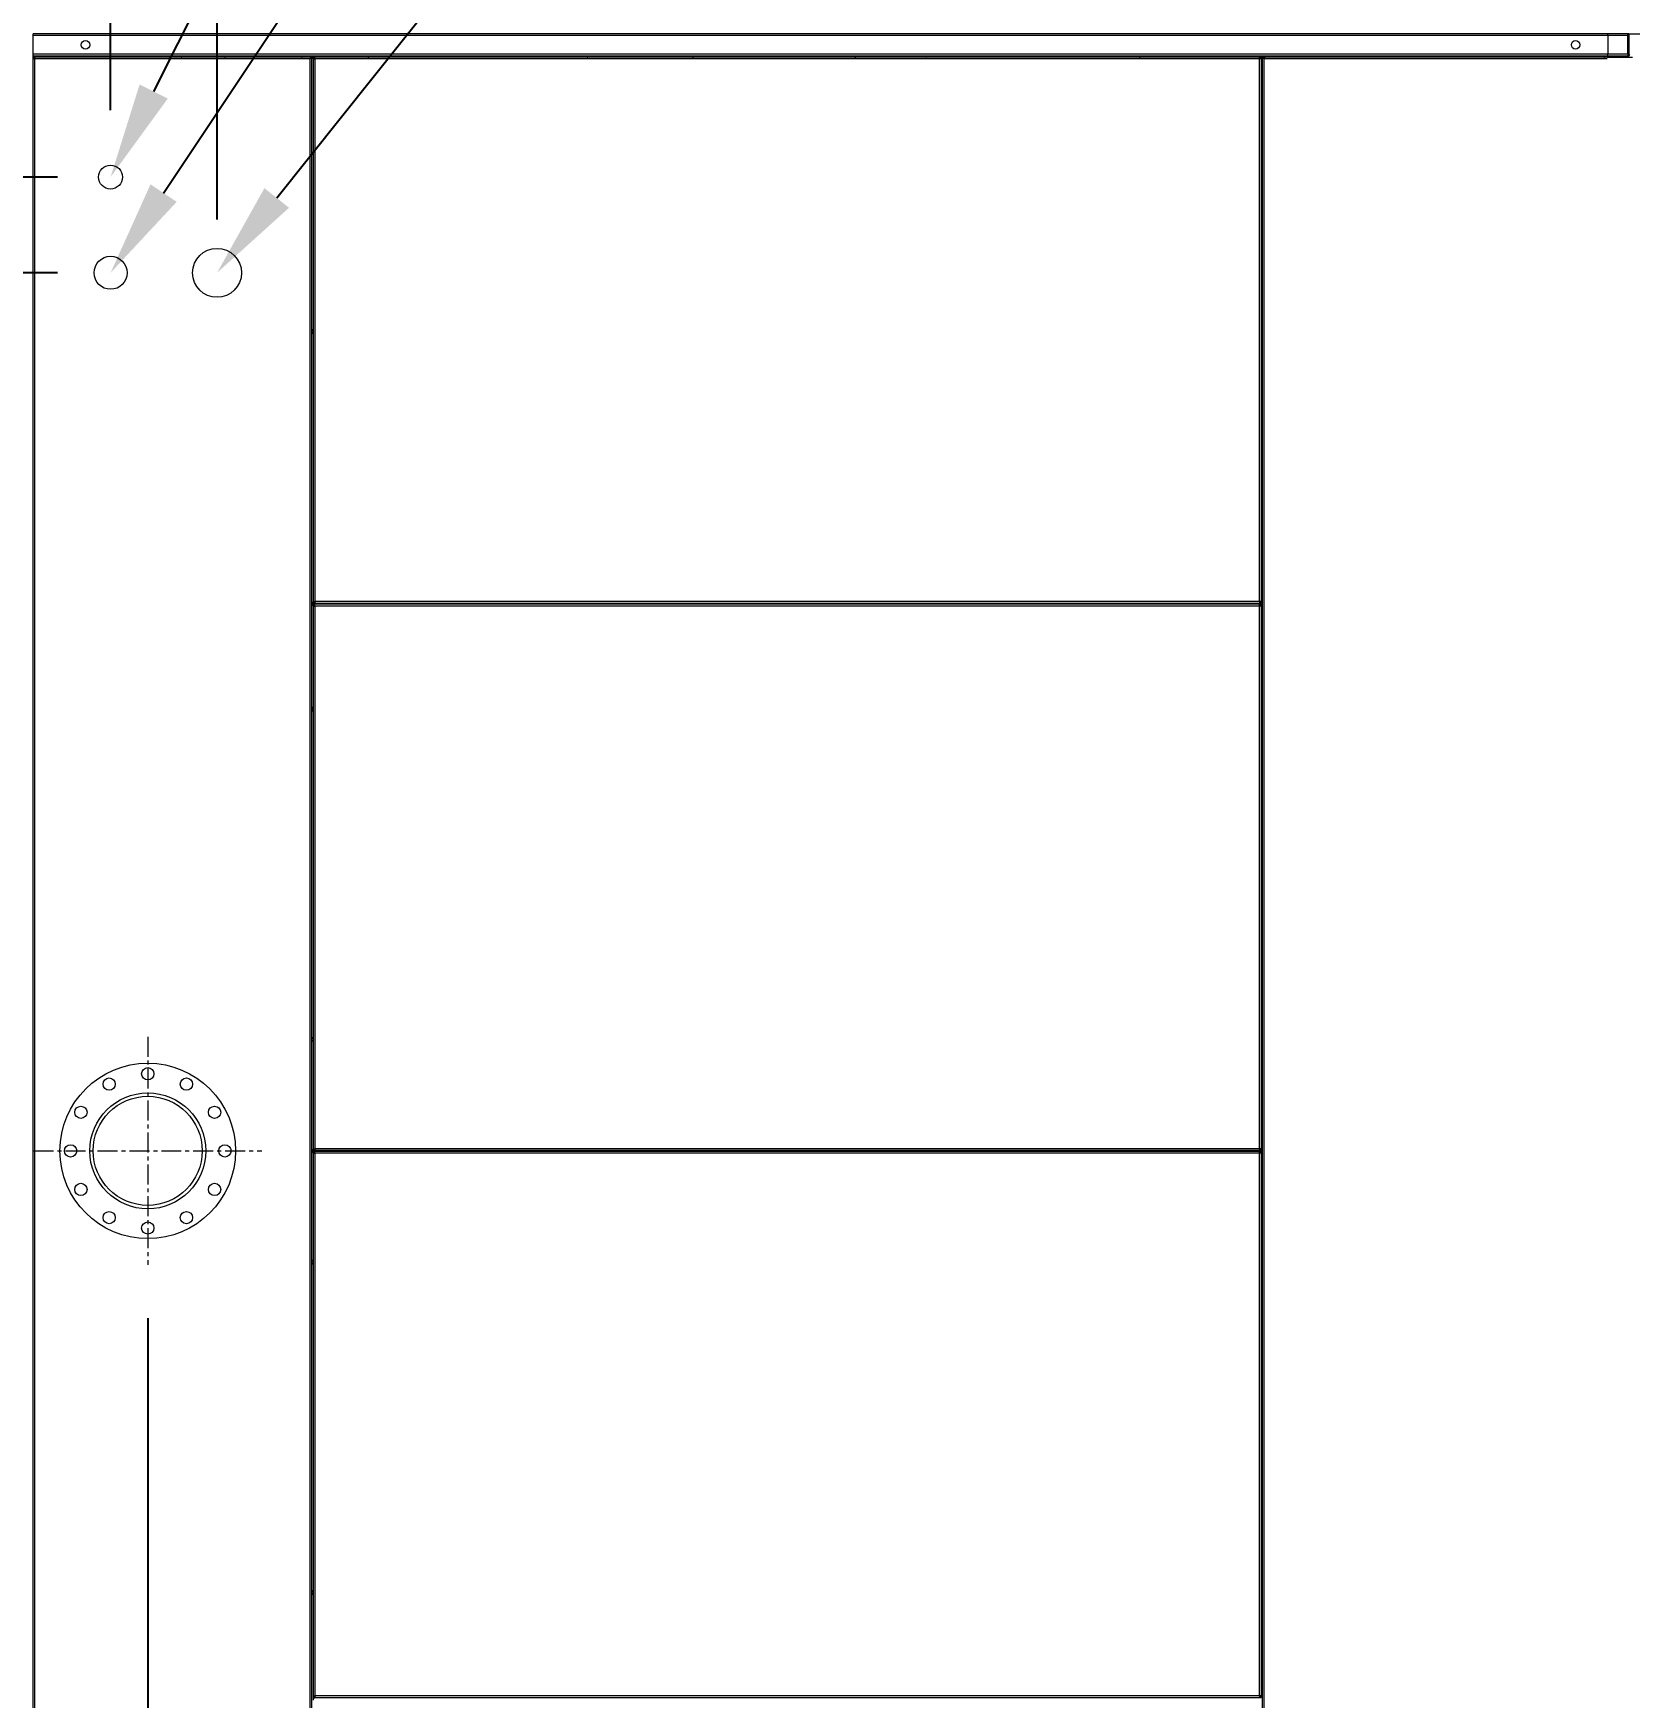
# Model space of a CAD drawing. Header units: millimetres. Extents: x -662849 to 32847, y -140377 to 24217.
# Drawn here: x 12746 to 15745, y 17783 to 20912 of the extents above; entities that cross this region are included whole.
import ezdxf
from ezdxf import colors
from ezdxf.entities.mleader import LeaderData, LeaderLine
from ezdxf.math import Vec2, Vec3

# ---------------------------------------------------------------- set-up
doc = ezdxf.new("R2010")
doc.units = ezdxf.units.MM
doc.linetypes.add('CENTER', pattern=[2, 1.25, -0.25, 0.25, -0.25])
doc.layers.add('center', color=1, linetype='CENTER')
doc.layers.add('냉각탑_dim', color=1, linetype='Continuous')
doc.styles.get("Standard").update_dxf_attribs({"font": 'arial.ttf'})
doc.dimstyles.new('1.40', dxfattribs={"dimscale": 20, "dimtxt": 1.5, "dimasz": 1, "dimexe": 0.5, "dimexo": 0.5, "dimgap": 0.5, "dimtad": 1, "dimdec": 0, "dimzin": 0, "dimdsep": 46, "dimtxsty": 'Standard', "dimcen": 0, "dimclrd": 2, "dimclre": 2, "dimclrt": 3, "dimadec": 0, "dimazin": 0, "dimtfac": 1, "dimtdec": 0, "dimtmove": 0, "dimatfit": 0, "dimfxl": 1, "dimtolj": 1, "dimtzin": 0, "dimlwd": -1, "dimlwe": -1, "dimarcsym": 0})

# ---------------------------------------------------------------- blocks, each defined once
blk = doc.blocks.new('*D474')
at = {"color": 2, "transparency": 16777216}
for p, q in [((12646.2, 18811.5), (9789.6, 18811.5)), ((9799.6, 18691.5), (9799.6, 16831.5)), ((10945.6, 16711.5), (9789.6, 16711.5))]:
    blk.add_line(p, q, dxfattribs=at)
for points in [[(9779.6, 18691.5), (9819.6, 18691.5), (9799.6, 18811.5)], [(9779.6, 16831.5), (9819.6, 16831.5), (9799.6, 16711.5)]]:
    blk.add_solid(points, dxfattribs=at)
at = {"layer": 'Defpoints', "color": 0, "transparency": 16777216}
for p in [(12746.2, 18811.5), (9799.6, 16711.5), (11045.6, 16711.5)]:
    blk.add_point(p, dxfattribs=at)
at = {"color": 3, "lineweight": 20, "transparency": 16777216, "insert": (9668.1, 17761.5), "char_height": 140, "attachment_point": 5, "rotation": 90}
blk.add_mtext('\\A1;2100', dxfattribs=at)
blk = doc.blocks.new('*D480')
at = {"color": 2, "transparency": 16777216}
for p, q in [((12960.7, 18497), (12960.7, 15980.6)), ((11045.6, 16611.5), (11045.6, 15980.6)), ((12840.7, 15990.6), (11165.6, 15990.6))]:
    blk.add_line(p, q, dxfattribs=at)
for points in [[(11165.6, 16010.6), (11165.6, 15970.6), (11045.6, 15990.6)], [(12840.7, 16010.6), (12840.7, 15970.6), (12960.7, 15990.6)]]:
    blk.add_solid(points, dxfattribs=at)
at = {"layer": 'Defpoints', "color": 0, "transparency": 16777216}
for p in [(12960.7, 18597), (11045.6, 16711.5), (11045.6, 15990.6)]:
    blk.add_point(p, dxfattribs=at)
at = {"color": 3, "lineweight": 20, "transparency": 16777216, "insert": (12003.1, 16122.1), "char_height": 140, "attachment_point": 5}
blk.add_mtext('\\A1;1915', dxfattribs=at)
blk = doc.blocks.new('*D481')
at = {"color": 2, "transparency": 16777216}
for p, q in [((11045.6, 21011.5), (11045.6, 21436.1)), ((12890.8, 20768), (12890.8, 21436.1)), ((12770.8, 21426.1), (11165.6, 21426.1))]:
    blk.add_line(p, q, dxfattribs=at)
for points in [[(11165.6, 21446.1), (11165.6, 21406.1), (11045.6, 21426.1)], [(12770.8, 21446.1), (12770.8, 21406.1), (12890.8, 21426.1)]]:
    blk.add_solid(points, dxfattribs=at)
at = {"layer": 'Defpoints', "color": 0, "transparency": 16777216}
for p in [(11045.6, 21426.1), (11045.6, 20911.5), (12890.8, 20668)]:
    blk.add_point(p, dxfattribs=at)
at = {"color": 3, "lineweight": 20, "transparency": 16777216, "insert": (11968.2, 21557.6), "char_height": 140, "attachment_point": 5}
blk.add_mtext('\\A1;1845', dxfattribs=at)
blk = doc.blocks.new('*D484')
at = {"color": 2, "transparency": 16777216}
for p, q in [((11045.6, 21011.5), (11045.6, 21911.7)), ((12970.8, 21901.7), (11165.6, 21901.7)), ((13090.8, 20562), (13090.8, 21911.7))]:
    blk.add_line(p, q, dxfattribs=at)
for points in [[(11165.6, 21921.7), (11165.6, 21881.7), (11045.6, 21901.7)], [(12970.8, 21921.7), (12970.8, 21881.7), (13090.8, 21901.7)]]:
    blk.add_solid(points, dxfattribs=at)
at = {"layer": 'Defpoints', "color": 0, "transparency": 16777216}
for p in [(11045.6, 21901.7), (11045.6, 20911.5), (13090.8, 20462)]:
    blk.add_point(p, dxfattribs=at)
at = {"color": 3, "lineweight": 20, "transparency": 16777216, "insert": (12068.2, 22033.2), "char_height": 140, "attachment_point": 5}
blk.add_mtext('\\A1;2045', dxfattribs=at)
blk = doc.blocks.new('*D485')
at = {"color": 2, "transparency": 16777216}
for p, q in [((10526.3, 21031.5), (10526.3, 21151.5)), ((10945.6, 20911.5), (10516.3, 20911.5)), ((10526.3, 20911.5), (10526.3, 20642)), ((12790.8, 20642), (10516.3, 20642)), ((10526.3, 20522), (10526.3, 19968))]:
    blk.add_line(p, q, dxfattribs=at)
for points in [[(10506.3, 21031.5), (10546.3, 21031.5), (10526.3, 20911.5)], [(10506.3, 20522), (10546.3, 20522), (10526.3, 20642)]]:
    blk.add_solid(points, dxfattribs=at)
at = {"layer": 'Defpoints', "color": 0, "transparency": 16777216}
for p in [(10526.3, 20911.5), (11045.6, 20911.5), (12890.8, 20642)]:
    blk.add_point(p, dxfattribs=at)
at = {"color": 3, "lineweight": 20, "transparency": 16777216, "insert": (10394.8, 20183.6), "char_height": 140, "attachment_point": 5, "rotation": 90}
blk.add_mtext('\\A1;270', dxfattribs=at)
blk = doc.blocks.new('*D486')
at = {"color": 2, "transparency": 16777216}
for p, q in [((10945.6, 20911.5), (9789.6, 20911.5)), ((9799.6, 20582), (9799.6, 20791.5)), ((12790.8, 20462), (9789.6, 20462))]:
    blk.add_line(p, q, dxfattribs=at)
for points in [[(9779.6, 20791.5), (9819.6, 20791.5), (9799.6, 20911.5)], [(9779.6, 20582), (9819.6, 20582), (9799.6, 20462)]]:
    blk.add_solid(points, dxfattribs=at)
at = {"layer": 'Defpoints', "color": 0, "transparency": 16777216}
for p in [(9799.6, 20911.5), (11045.6, 20911.5), (12890.8, 20462)]:
    blk.add_point(p, dxfattribs=at)
at = {"color": 3, "lineweight": 20, "transparency": 16777216, "insert": (9668.1, 20686.7), "char_height": 140, "attachment_point": 5, "rotation": 90}
blk.add_mtext('\\A1;450', dxfattribs=at)
blk = doc.blocks.new('43632')
at = {"color": 7, "lineweight": 13}
for centre, radius in [((149363.5, -87474.9), 165), ((149363.5, -87329.9), 11.5), ((149291, -87349.3), 11.5), ((149436, -87349.3), 11.5), ((149363.5, -87474.9), 109), ((149237.9, -87402.4), 11.5), ((149489.1, -87402.4), 11.5), ((149218.5, -87474.9), 11.5), ((149508.5, -87474.9), 11.5), ((149237.9, -87547.4), 11.5), ((149489.1, -87547.4), 11.5), ((149291, -87600.4), 11.5), ((149436, -87600.4), 11.5), ((149363.5, -87619.9), 11.5)]:
    blk.add_circle(centre, radius, dxfattribs=at)
blk = doc.blocks.new('4')
at = {"lineweight": 20}
for p, q in [((12745.6, 16711.5), (12745.6, 20911.5)), ((15742.1, 20911.5), (18144.3, 20911.5))]:
    blk.add_line(p, q, dxfattribs=at)
at = {"color": 7, "lineweight": 20}
for p, q in [((15742.1, 20911.5), (12745.6, 20911.5)), ((15742.1, 20908.1), (12745.6, 20908.1)), ((15742.1, 20872.9), (12745.6, 20872.9)), ((15740.4, 20869.5), (12747.2, 20869.5)), ((12748.6, 16758.9), (12748.6, 20864.1)), ((13265.8, 16758.9), (13265.8, 20864.1)), ((13269.2, 16757.2), (13269.2, 20865.8)), ((15049.8, 20867.5), (13274.6, 20867.5)), ((15049.8, 20864.1), (13274.6, 20864.1)), ((15055.2, 16757.2), (15055.2, 20865.8)), ((15058.6, 16758.9), (15058.6, 20864.1)), ((15049.8, 19843.9), (13274.6, 19843.9)), ((15049.8, 19840.5), (13274.6, 19840.5)), ((15049.8, 19839), (13274.6, 19839)), ((15049.8, 19835.6), (13274.6, 19835.6)), ((15049.8, 18815.4), (13274.6, 18815.4)), ((15049.8, 18812), (13274.6, 18812)), ((15049.8, 18810.5), (13274.6, 18810.5)), ((15049.8, 18807.1), (13274.6, 18807.1)), ((15049.8, 17786.9), (13274.6, 17786.9)), ((15049.8, 17783.5), (13274.6, 17783.5))]:
    blk.add_line(p, q, dxfattribs=at)
at = {"color": 7, "lineweight": 20, "ltscale": 0.001417}
for p, q in [((15704.5, 20908.1), (15704.5, 20911.5)), ((15742.1, 20908.1), (15742.1, 20911.5)), ((13271.2, 20864.1), (13274.6, 20864.1)), ((13274.6, 20864.1), (13274.6, 20867.5)), ((15049.8, 20864.1), (15049.8, 20867.5)), ((15053.2, 20864.1), (15049.8, 20864.1)), ((13271.2, 19843.9), (13274.6, 19843.9)), ((13274.6, 19843.9), (13274.6, 19840.5)), ((13274.6, 19835.6), (13274.6, 19839)), ((15053.2, 19843.9), (15049.8, 19843.9)), ((15049.8, 19843.9), (15049.8, 19840.5)), ((15049.8, 19835.6), (15049.8, 19839)), ((13271.2, 19835.6), (13274.6, 19835.6)), ((15053.2, 19835.6), (15049.8, 19835.6)), ((13271.2, 18815.4), (13274.6, 18815.4)), ((13271.2, 18807.1), (13274.6, 18807.1)), ((13274.6, 18815.4), (13274.6, 18812)), ((13274.6, 18807.1), (13274.6, 18810.5)), ((15053.2, 18815.4), (15049.8, 18815.4)), ((15049.8, 18815.4), (15049.8, 18812)), ((15049.8, 18807.1), (15049.8, 18810.5)), ((15053.2, 18807.1), (15049.8, 18807.1)), ((13271.2, 17786.9), (13274.6, 17786.9)), ((13274.6, 17786.9), (13274.6, 17783.5)), ((15053.2, 17786.9), (15049.8, 17786.9)), ((15049.8, 17786.9), (15049.8, 17783.5))]:
    blk.add_line(p, q, dxfattribs=at)
at = {"color": 7, "lineweight": 20, "ltscale": 0.014667}
for p, q in [((15704.5, 20908.1), (15704.5, 20872.9)), ((15742.1, 20872.9), (15742.1, 20908.1))]:
    blk.add_line(p, q, dxfattribs=at)
at = {"color": 7, "lineweight": 20, "ltscale": 0.000708333}
blk.add_line((15743.8, 20909.5), (15742.1, 20909.5), dxfattribs=at)
at = {"color": 7, "lineweight": 20, "ltscale": 0.00030251}
blk.add_line((15742.5, 20910.7), (15742.5, 20911.5), dxfattribs=at)
at = {"color": 7, "lineweight": 20, "ltscale": 0.000333335}
blk.add_line((15743.8, 20910.3), (15743.8, 20909.5), dxfattribs=at)
at = {"color": 7, "lineweight": 20, "ltscale": 0.01525}
blk.add_line((15743.8, 20909.5), (15743.8, 20872.9), dxfattribs=at)
at = {"color": 7, "lineweight": 20, "ltscale": 0.010333}
blk.add_line((13213.2, 20869.5), (13238, 20869.5), dxfattribs=at)
at = {"color": 7, "lineweight": 20, "ltscale": 0.000833346}
for p, q in [((13238, 20869.5), (13238, 20867.5)), ((15238, 20869.5), (15238, 20867.5))]:
    blk.add_line(p, q, dxfattribs=at)
at = {"color": 7, "lineweight": 20, "ltscale": 0.008667}
blk.add_line((15217.2, 20869.5), (15238, 20869.5), dxfattribs=at)
at = {"color": 7, "lineweight": 20, "ltscale": 0.001131}
for p, q in [((15704.5, 20870.2), (15704.5, 20872.9)), ((15742.1, 20872.9), (15742.1, 20870.2))]:
    blk.add_line(p, q, dxfattribs=at)
at = {"color": 7, "lineweight": 20, "ltscale": 0.000902586}
blk.add_line((15742.6, 20869.5), (15740.4, 20869.5), dxfattribs=at)
at = {"color": 7, "lineweight": 20, "ltscale": 0.000708334}
blk.add_line((15743.8, 20872.9), (15742.1, 20872.9), dxfattribs=at)
at = {"color": 7, "lineweight": 20, "ltscale": 0.000414935}
for p, q in [((15742.8, 20870.5), (15742.1, 20871.2)), ((13270.2, 20866.5), (13269.5, 20865.8)), ((13270.2, 20353.5), (13269.5, 20354.2)), ((13270.2, 20349.5), (13269.5, 20348.8)), ((13270.2, 19643.5), (13269.5, 19644.2)), ((13270.2, 19639.5), (13269.5, 19638.8)), ((13270.2, 19022.5), (13269.5, 19023.2)), ((13270.2, 18600.5), (13269.5, 18599.8)), ((13270.2, 17983.5), (13269.5, 17984.2)), ((13270.2, 17979.5), (13269.5, 17978.8))]:
    blk.add_line(p, q, dxfattribs=at)
at = {"color": 7, "lineweight": 20, "ltscale": 2.22761e-05}
blk.add_line((15743.7, 20872.3), (15743.8, 20872.3), dxfattribs=at)
at = {"color": 7, "lineweight": 20, "ltscale": 2.22174e-05}
blk.add_line((15743.7, 20872.3), (15743.8, 20872.3), dxfattribs=at)
at = {"color": 7, "lineweight": 20, "ltscale": 0.000249929}
blk.add_line((15743.8, 20872.9), (15743.8, 20872.3), dxfattribs=at)
at = {"color": 7, "lineweight": 20, "ltscale": 0.000824955}
blk.add_line((15743.8, 20872.3), (15743.8, 20870.3), dxfattribs=at)
at = {"color": 7, "lineweight": 20, "ltscale": 0.000364732}
blk.add_line((15744.3, 20870.1), (15743.8, 20870.8), dxfattribs=at)
at = {"color": 7, "lineweight": 20, "ltscale": 0.000562932}
for p, q in [((12745.6, 20865.8), (12746.5, 20865.8)), ((13267.8, 20865.8), (13269.2, 20865.8)), ((15055.2, 20865.8), (15056.5, 20865.8))]:
    blk.add_line(p, q, dxfattribs=at)
at = {"color": 7, "lineweight": 20, "ltscale": 0.23175}
blk.add_line((13265.8, 20864.1), (12745.6, 20864.1), dxfattribs=at)
at = {"color": 7, "lineweight": 20, "ltscale": 0.000502197}
for p, q in [((12747.7, 20865.8), (12746.5, 20865.8)), ((13266.6, 20865.8), (13267.8, 20865.8)), ((15057.7, 20865.8), (15056.5, 20865.8))]:
    blk.add_line(p, q, dxfattribs=at)
at = {"color": 7, "lineweight": 20, "ltscale": 0.000414929}
for p, q in [((12747.2, 20867.5), (12747.2, 20866.5)), ((13267.2, 20867.5), (13267.2, 20866.5)), ((15057.2, 20867.5), (15057.2, 20866.5))]:
    blk.add_line(p, q, dxfattribs=at)
at = {"color": 7, "lineweight": 20, "ltscale": 0.000375}
for p, q in [((12748.1, 20867.5), (12747.2, 20867.5)), ((12792.3, 20867.5), (12791.4, 20867.5)), ((13266.3, 20867.5), (13267.2, 20867.5)), ((13786.5, 20867.5), (13787.4, 20867.5)), ((15053.2, 20864.6), (15053.2, 20865.5)), ((15058.1, 20867.5), (15057.2, 20867.5)), ((15304.3, 20867.5), (15303.4, 20867.5)), ((15698.5, 20867.5), (15699.4, 20867.5)), ((15703.3, 20867.5), (15704.2, 20867.5)), ((15053.2, 19843.4), (15053.2, 19842.5)), ((15053.2, 19836.1), (15053.2, 19837)), ((15053.2, 18814.9), (15053.2, 18814)), ((15053.2, 18809.6), (15053.2, 18810.5)), ((15053.2, 17788.4), (15053.2, 17787.5))]:
    blk.add_line(p, q, dxfattribs=at)
at = {"color": 7, "lineweight": 20, "ltscale": 0.232167}
blk.add_line((13266.3, 20867.5), (12747.2, 20867.5), dxfattribs=at)
at = {"color": 7, "lineweight": 20, "ltscale": 0.000293404}
for p, q in [((12747.2, 20865.8), (12747.2, 20866.5)), ((13267.2, 20865.8), (13267.2, 20866.5)), ((15057.2, 20865.8), (15057.2, 20866.5))]:
    blk.add_line(p, q, dxfattribs=at)
at = {"color": 7, "lineweight": 20, "ltscale": 0.000333333}
for p, q in [((12748.4, 20867.5), (12747.6, 20867.5)), ((12829.8, 20867.5), (12828.9, 20867.5)), ((12974.5, 20867.5), (12973.7, 20867.5)), ((13023.6, 20867.5), (13024.4, 20867.5)), ((13104.9, 20867.5), (13105.8, 20867.5)), ((13249.7, 20867.5), (13250.5, 20867.5))]:
    blk.add_line(p, q, dxfattribs=at)
at = {"color": 7, "lineweight": 20, "ltscale": 0.000625002}
blk.add_line((13266.3, 20867.5), (13267.8, 20867.5), dxfattribs=at)
at = {"color": 7, "lineweight": 20, "ltscale": 0.001542}
blk.add_line((13267.8, 20867.5), (13271.5, 20867.5), dxfattribs=at)
at = {"color": 7, "lineweight": 20, "ltscale": 0.000708346}
blk.add_line((13267.8, 20867.5), (13267.8, 20865.8), dxfattribs=at)
at = {"color": 7, "lineweight": 20, "ltscale": 0.000547135}
blk.add_line((13270.5, 20865.8), (13269.2, 20865.8), dxfattribs=at)
at = {"color": 7, "lineweight": 20, "ltscale": 0.000249753}
blk.add_line((13270.9, 20865.5), (13271.5, 20865.5), dxfattribs=at)
at = {"color": 7, "lineweight": 20, "ltscale": 0.000833333}
for p, q in [((13273.2, 20864.6), (13271.2, 20864.6)), ((13271.5, 20865.5), (13271.5, 20867.5)), ((15049.8, 20865.5), (15049.8, 20867.5)), ((15051.2, 20864.6), (15053.2, 20864.6)), ((15052.9, 20865.5), (15052.9, 20867.5)), ((13273.2, 19843.4), (13271.2, 19843.4)), ((13271.5, 19842.5), (13271.5, 19840.5)), ((13271.5, 19837), (13271.5, 19839)), ((15049.8, 19842.5), (15049.8, 19840.5)), ((15049.8, 19837), (15049.8, 19839)), ((15051.2, 19843.4), (15053.2, 19843.4)), ((15052.9, 19842.5), (15052.9, 19840.5)), ((15052.9, 19837), (15052.9, 19839)), ((13273.2, 19836.1), (13271.2, 19836.1)), ((15051.2, 19836.1), (15053.2, 19836.1)), ((13271.2, 19017.5), (13269.2, 19017.5)), ((13273.2, 18814.9), (13271.2, 18814.9)), ((13273.2, 18807.6), (13271.2, 18807.6)), ((13271.5, 18814), (13271.5, 18812)), ((13271.5, 18808.5), (13271.5, 18810.5)), ((15049.8, 18814), (15049.8, 18812)), ((15049.8, 18808.5), (15049.8, 18810.5)), ((15051.2, 18814.9), (15053.2, 18814.9)), ((15051.2, 18807.6), (15053.2, 18807.6)), ((15052.9, 18814), (15052.9, 18812)), ((15052.9, 18808.5), (15052.9, 18810.5)), ((13271.2, 18605.5), (13269.2, 18605.5)), ((13273.2, 17786.4), (13271.2, 17786.4)), ((13271.5, 17785.5), (13271.5, 17783.5)), ((15049.8, 17785.5), (15049.8, 17783.5)), ((15051.2, 17786.4), (15053.2, 17786.4)), ((15052.9, 17785.5), (15052.9, 17783.5))]:
    blk.add_line(p, q, dxfattribs=at)
at = {"color": 7, "lineweight": 20, "ltscale": 0.000208333}
for p, q in [((13271.2, 20864.6), (13271.2, 20864.1)), ((13273.2, 20864.6), (13273.2, 20864.1)), ((15051.2, 20864.1), (15051.2, 20864.6)), ((15053.2, 20864.1), (15053.2, 20864.6)), ((13271.2, 19843.9), (13271.2, 19843.4)), ((13273.2, 19843.9), (13273.2, 19843.4)), ((15051.2, 19843.4), (15051.2, 19843.9)), ((15053.2, 19843.4), (15053.2, 19843.9)), ((13271.2, 19836.1), (13271.2, 19835.6)), ((13273.2, 19836.1), (13273.2, 19835.6)), ((15051.2, 19835.6), (15051.2, 19836.1)), ((15053.2, 19835.6), (15053.2, 19836.1)), ((13271.2, 18815.4), (13271.2, 18814.9)), ((13271.2, 18807.6), (13271.2, 18807.1)), ((13273.2, 18815.4), (13273.2, 18814.9)), ((13273.2, 18807.6), (13273.2, 18807.1)), ((15051.2, 18814.9), (15051.2, 18815.4)), ((15051.2, 18807.1), (15051.2, 18807.6)), ((15053.2, 18814.9), (15053.2, 18815.4)), ((15053.2, 18807.1), (15053.2, 18807.6)), ((13271.2, 17786.9), (13271.2, 17786.4)), ((13273.2, 17786.9), (13273.2, 17786.4)), ((15051.2, 17786.4), (15051.2, 17786.9)), ((15053.2, 17786.4), (15053.2, 17786.9))]:
    blk.add_line(p, q, dxfattribs=at)
at = {"color": 7, "lineweight": 20, "ltscale": 0.362583}
for p, q in [((13271.2, 20864.1), (13271.2, 19843.9)), ((13274.6, 20864.1), (13274.6, 19843.9)), ((15049.8, 19843.9), (15049.8, 20864.1)), ((15053.2, 19843.9), (15053.2, 20864.1)), ((13271.2, 19835.6), (13271.2, 18815.4)), ((13274.6, 19835.6), (13274.6, 18815.4)), ((15049.8, 18815.4), (15049.8, 19835.6)), ((15053.2, 18815.4), (15053.2, 19835.6)), ((13271.2, 18807.1), (13271.2, 17786.9)), ((13274.6, 18807.1), (13274.6, 17786.9)), ((15049.8, 17786.9), (15049.8, 18807.1)), ((15053.2, 17786.9), (15053.2, 18807.1))]:
    blk.add_line(p, q, dxfattribs=at)
at = {"color": 7, "lineweight": 20, "ltscale": 0.001292}
for p, q in [((13271.5, 20867.5), (13274.6, 20867.5)), ((13271.5, 20865.5), (13274.6, 20865.5)), ((15052.9, 20867.5), (15049.8, 20867.5)), ((15052.9, 20865.5), (15049.8, 20865.5)), ((13271.5, 19842.5), (13274.6, 19842.5)), ((13271.5, 19840.5), (13274.6, 19840.5)), ((13271.5, 19839), (13274.6, 19839)), ((13271.5, 19837), (13274.6, 19837)), ((15052.9, 19842.5), (15049.8, 19842.5)), ((15052.9, 19840.5), (15049.8, 19840.5)), ((15052.9, 19839), (15049.8, 19839)), ((15052.9, 19837), (15049.8, 19837)), ((13271.5, 18814), (13274.6, 18814)), ((13271.5, 18812), (13274.6, 18812)), ((13271.5, 18810.5), (13274.6, 18810.5)), ((13271.5, 18808.5), (13274.6, 18808.5)), ((15052.9, 18814), (15049.8, 18814)), ((15052.9, 18812), (15049.8, 18812)), ((15052.9, 18810.5), (15049.8, 18810.5)), ((15052.9, 18808.5), (15049.8, 18808.5)), ((13271.5, 17785.5), (13274.6, 17785.5)), ((13271.5, 17783.5), (13274.6, 17783.5)), ((15052.9, 17785.5), (15049.8, 17785.5)), ((15052.9, 17783.5), (15049.8, 17783.5))]:
    blk.add_line(p, q, dxfattribs=at)
at = {"color": 7, "lineweight": 20, "ltscale": 0.000583333}
for p, q in [((13274.6, 20864.6), (13273.2, 20864.6)), ((15049.8, 20864.6), (15051.2, 20864.6)), ((15743.4, 20867.5), (15742, 20867.5)), ((13274.6, 19843.4), (13273.2, 19843.4)), ((15049.8, 19843.4), (15051.2, 19843.4)), ((13274.6, 19836.1), (13273.2, 19836.1)), ((15049.8, 19836.1), (15051.2, 19836.1)), ((13274.6, 18814.9), (13273.2, 18814.9)), ((13274.6, 18807.6), (13273.2, 18807.6)), ((15049.8, 18814.9), (15051.2, 18814.9)), ((15049.8, 18807.6), (15051.2, 18807.6)), ((13274.6, 17786.4), (13273.2, 17786.4)), ((15049.8, 17786.4), (15051.2, 17786.4))]:
    blk.add_line(p, q, dxfattribs=at)
at = {"color": 7, "lineweight": 20, "ltscale": 0.000128159}
for p, q in [((13274.6, 20867.2), (13274.6, 20867.5)), ((13274.6, 19840.8), (13274.6, 19840.5)), ((13274.6, 19838.7), (13274.6, 19839)), ((13274.6, 18812.3), (13274.6, 18812)), ((13274.6, 18810.2), (13274.6, 18810.5)), ((13274.6, 17783.8), (13274.6, 17783.5))]:
    blk.add_line(p, q, dxfattribs=at)
at = {"color": 7, "lineweight": 20, "ltscale": 0.00075}
for p, q in [((13308.4, 20867.5), (13306.6, 20867.5)), ((13374.4, 20867.5), (13376.2, 20867.5)), ((13842.4, 20867.5), (13840.6, 20867.5)), ((13984.4, 20867.5), (13986.2, 20867.5)), ((14147.4, 20867.5), (14145.6, 20867.5)), ((14289.4, 20867.5), (14291.2, 20867.5)), ((14757.4, 20867.5), (14755.6, 20867.5)), ((14823.4, 20867.5), (14825.2, 20867.5))]:
    blk.add_line(p, q, dxfattribs=at)
at = {"color": 7, "lineweight": 20, "ltscale": 0.000374988}
for p, q in [((13793.5, 20867.5), (13792.6, 20867.5)), ((14422.7, 20867.5), (14423.6, 20867.5)), ((14430.5, 20867.5), (14429.6, 20867.5)), ((15059.7, 20867.5), (15060.6, 20867.5)), ((15067.5, 20867.5), (15066.6, 20867.5)), ((15696.7, 20867.5), (15697.6, 20867.5))]:
    blk.add_line(p, q, dxfattribs=at)
at = {"color": 7, "lineweight": 20, "ltscale": 0.000208344}
for p, q in [((15049.8, 20864.6), (15049.8, 20864.1)), ((15049.8, 19836.1), (15049.8, 19835.6)), ((15049.8, 18807.6), (15049.8, 18807.1))]:
    blk.add_line(p, q, dxfattribs=at)
at = {"color": 7, "lineweight": 20, "ltscale": 0.002167}
blk.add_line((15052.9, 20867.5), (15058.1, 20867.5), dxfattribs=at)
at = {"color": 7, "lineweight": 20, "ltscale": 0.000124937}
for p, q in [((15053.2, 20865.5), (15052.9, 20865.5)), ((15053.2, 19842.5), (15052.9, 19842.5)), ((15053.2, 19837), (15052.9, 19837)), ((15053.2, 18814), (15052.9, 18814)), ((15053.2, 18810.5), (15052.9, 18810.5))]:
    blk.add_line(p, q, dxfattribs=at)
at = {"color": 7, "lineweight": 20, "ltscale": 0.000833328}
blk.add_line((15053.2, 20864.1), (15055.2, 20864.1), dxfattribs=at)
at = {"color": 7, "lineweight": 20, "ltscale": 0.268833}
blk.add_line((15703.3, 20867.5), (15058.1, 20867.5), dxfattribs=at)
at = {"color": 7, "lineweight": 20, "ltscale": 0.268417}
blk.add_line((15702.8, 20864.1), (15058.6, 20864.1), dxfattribs=at)
at = {"color": 7, "lineweight": 20, "ltscale": 0.000162417}
blk.add_line((15703.7, 20867.5), (15703.3, 20867.5), dxfattribs=at)
at = {"color": 7, "lineweight": 20, "ltscale": 0.004227}
blk.add_line((15703.7, 20867.5), (15713.8, 20867.5), dxfattribs=at)
at = {"color": 7, "lineweight": 20, "ltscale": 0.011728}
blk.add_line((15713.8, 20867.5), (15742, 20867.5), dxfattribs=at)
at = {"color": 7, "lineweight": 20, "ltscale": 0.015372}
blk.add_line((15713.8, 20867.5), (15750.7, 20867.5), dxfattribs=at)
at = {"color": 7, "lineweight": 20, "ltscale": 0.00083334}
blk.add_line((15055.2, 20837.5), (15053.2, 20837.5), dxfattribs=at)
at = {"color": 7, "lineweight": 20, "ltscale": 0.000547189}
for p, q in [((13270.5, 20354.2), (13269.2, 20354.2)), ((13270.5, 20348.8), (13269.2, 20348.8)), ((13270.5, 19644.2), (13269.2, 19644.2)), ((13270.5, 19638.8), (13269.2, 19638.8)), ((13270.5, 19023.2), (13269.2, 19023.2)), ((13270.5, 18599.8), (13269.2, 18599.8)), ((13270.5, 17984.2), (13269.2, 17984.2)), ((13270.5, 17978.8), (13269.2, 17978.8))]:
    blk.add_line(p, q, dxfattribs=at)
at = {"color": 7, "lineweight": 20, "ltscale": 0.003042}
for p, q in [((13271.2, 19836.1), (13271.2, 19843.4)), ((13271.2, 18807.6), (13271.2, 18814.9)), ((13271.2, 18807.6), (13271.2, 18814.9)), ((13271.2, 17786.4), (13271.2, 17779.1))]:
    blk.add_line(p, q, dxfattribs=at)
at = {"color": 7, "lineweight": 20, "ltscale": 0.000625}
for p, q in [((13274.6, 19839), (13274.6, 19840.5)), ((13371.3, 19839), (13371.3, 19840.5)), ((13374.7, 19839), (13374.7, 19840.5)), ((13379.4, 19840.5), (13379.4, 19839)), ((13433.7, 19840.5), (13433.7, 19839)), ((13438.9, 19840.5), (13438.9, 19839)), ((13453.7, 19839), (13453.7, 19840.5)), ((13456.2, 19839), (13456.2, 19840.5)), ((13458.8, 19840.5), (13458.8, 19839)), ((13458.8, 19840.5), (13458.8, 19839)), ((13458.8, 19840.5), (13458.8, 19839)), ((13464, 19840.5), (13464, 19839)), ((13466, 19840.5), (13466, 19839)), ((13500.8, 19840.5), (13500.8, 19839)), ((13786, 19839), (13786, 19840.5)), ((13789.4, 19839), (13789.4, 19840.5)), ((13790.6, 19840.5), (13790.6, 19839)), ((13793.9, 19840.5), (13793.9, 19839)), ((13797.6, 19840.5), (13797.6, 19839)), ((13837.4, 19840.5), (13837.4, 19839)), ((13842.6, 19840.5), (13842.6, 19839)), ((13905.2, 19839), (13905.2, 19840.5)), ((13920, 19839), (13920, 19840.5)), ((13925.2, 19840.5), (13925.2, 19839)), ((13930.4, 19840.5), (13930.4, 19839)), ((13945.2, 19839), (13945.2, 19840.5)), ((13984.2, 19840.5), (13984.2, 19839)), ((14142.4, 19840.5), (14142.4, 19839)), ((14147.6, 19840.5), (14147.6, 19839)), ((14289.2, 19840.5), (14289.2, 19839)), ((14422.1, 19840.5), (14422.1, 19839)), ((14425.6, 19840.5), (14425.6, 19839)), ((14427.6, 19840.5), (14427.6, 19839)), ((14430.9, 19840.5), (14430.9, 19839)), ((14434.6, 19840.5), (14434.6, 19839)), ((14752.4, 19840.5), (14752.4, 19839)), ((14757.6, 19840.5), (14757.6, 19839)), ((14823.2, 19840.5), (14823.2, 19839)), ((14828.4, 19840.5), (14828.4, 19839)), ((14828.4, 19840.5), (14828.4, 19839)), ((14831, 19839), (14831, 19840.5)), ((14833, 19840.5), (14833, 19839)), ((14918.6, 19839), (14918.6, 19840.5)), ((14933.4, 19839), (14933.4, 19840.5)), ((14938.6, 19839), (14938.6, 19840.5)), ((14948.8, 19839), (14948.8, 19840.5)), ((14983.4, 19839), (14983.4, 19840.5)), ((14986.8, 19839), (14986.8, 19840.5)), ((14988.8, 19840.5), (14988.8, 19839)), ((14988.8, 19840.5), (14988.8, 19839)), ((14988.8, 19840.5), (14988.8, 19839)), ((14994, 19840.5), (14994, 19839)), ((14996, 19840.5), (14996, 19839)), ((13274.6, 18810.5), (13274.6, 18812)), ((13371.3, 18810.5), (13371.3, 18812)), ((13374.7, 18810.5), (13374.7, 18812))]:
    blk.add_line(p, q, dxfattribs=at)
at = {"color": 7, "lineweight": 20, "ltscale": 0.000624608}
blk.add_line((13466.2, 19840.5), (13466.2, 19839), dxfattribs=at)
at = {"color": 7, "lineweight": 20, "ltscale": 0.000624057}
for p, q in [((13989.4, 19840.5), (13989.4, 19839)), ((14294.4, 19840.5), (14294.4, 19839))]:
    blk.add_line(p, q, dxfattribs=at)
at = {"color": 7, "lineweight": 20, "ltscale": 0.000208322}
for p, q in [((15049.8, 19843.9), (15049.8, 19843.4)), ((15049.8, 18815.4), (15049.8, 18814.9)), ((15049.8, 17786.9), (15049.8, 17786.4))]:
    blk.add_line(p, q, dxfattribs=at)
at = {"color": 7, "lineweight": 20, "ltscale": 0.000354584}
for p, q in [((13377.9, 18811.1), (13377.9, 18812)), ((15051.5, 18811.1), (15051.5, 18812))]:
    blk.add_line(p, q, dxfattribs=at)
at = {"color": 7, "lineweight": 20, "ltscale": 0.000270413}
blk.add_line((13377.9, 18810.5), (13377.9, 18811.1), dxfattribs=at)
at = {"color": 7, "lineweight": 20, "ltscale": 0.000374989}
blk.add_line((15049.8, 18807.6), (15049.8, 18808.5), dxfattribs=at)
at = {"color": 7, "lineweight": 20, "ltscale": 0.000270414}
blk.add_line((15051.5, 18810.5), (15051.5, 18811.1), dxfattribs=at)
at = {"color": 7, "lineweight": 20, "ltscale": 0.000833336}
blk.add_line((15053.2, 18807.6), (15053.2, 18809.6), dxfattribs=at)
at = {"color": 7, "lineweight": 20, "ltscale": 0.000375003}
blk.add_line((15051.5, 17786.4), (15051.5, 17785.5), dxfattribs=at)
at = {"color": 7, "lineweight": 20}
for centre in [(12843.8, 20890.5), (15643.8, 20890.5)]:
    blk.add_circle(centre, 8, dxfattribs=at)
at = {"lineweight": 20}
blk.add_circle((12890.8, 20642), 22.5, dxfattribs=at)
at = {"color": 0, "lineweight": 20}
for centre, radius in [((13090.8, 20462), 46), ((12890.8, 20462), 31), ((12960.5, 18811.5), 102.5)]:
    blk.add_circle(centre, radius, dxfattribs=at)
at = {"color": 7, "lineweight": 20}
for centre, radius, start, end in [((15740.4, 20908.1), 3.4, 89.7938, 90), ((15740.4, 20908.1), 3.4, 24.3155, 60), ((15742, 20908.1), 3.4, 65.851, 81.5435), ((15742.6, 20910.3), 1.2, 0, 89.4334), ((15742.6, 20910.3), 2.8, 0, 25.3756), ((13213.2, 20864.3), 5.2, 90, 142.0205), ((15213.2, 20864.3), 5.2, 90, 142.0205), ((15740.4, 20872.9), 3.4, 270, 0), ((15742.6, 20872.3), 2.8, 270, 0), ((15742, 20872.9), 3.4, 359.0169, 0), ((12784, 20864.1), 3.4, 89.7792, 90), ((13267.8, 20864.1), 3.4, 0.2405, 90), ((13274.6, 20864.1), 3.4, 155.6851, 171.5443), ((13274.6, 20864.1), 1.4, 90.4659, 159.0752), ((13274.6, 20864.1), 3.4, 90, 90.2989), ((13794, 20864.1), 3.4, 90, 90.2359), ((13829.2, 20864.1), 3.4, 89.7633, 90), ((14387, 20864.1), 3.4, 90, 90.2351), ((14422.2, 20864.1), 3.4, 89.7641, 90), ((14431, 20864.1), 3.4, 90, 90.2359), ((14466.2, 20864.1), 3.4, 89.7633, 90), ((15024, 20864.1), 3.4, 90, 90.2351), ((15072.9, 20846.9), 28.8, 139.9195, 142.2232), ((15059.2, 20864.1), 3.4, 89.7641, 90), ((15068, 20864.1), 3.4, 90, 90.2359), ((15103.2, 20864.1), 3.4, 89.7633, 90), ((15661, 20864.1), 3.4, 90, 90.2351), ((15696.2, 20864.1), 3.4, 89.7641, 90), ((15706.8, 20864.1), 3.4, 90, 91.0525), ((15742, 20864.1), 3.4, 89.7228, 90), ((13267.8, 20355.9), 3.4, 294.3152, 359.7595), ((13267.8, 20347.1), 3.4, 0.2404, 65.6848), ((15072.9, 19861), 28.8, 217.7768, 220.0805), ((15072.9, 19818.4), 28.8, 139.9195, 142.2232), ((13267.8, 19645.9), 3.4, 294.3152, 359.7596), ((13267.8, 19637.1), 3.4, 0.2404, 65.6848), ((13267.8, 19024.9), 3.4, 294.3152, 359.7595), ((13267.8, 19016.1), 3.4, 24.3156, 65.6848), ((13368.3, 18801.9), 13.3, 40.1056, 43.8741), ((15072.9, 18832.5), 28.8, 217.7768, 220.0805), ((15061.1, 18801.9), 13.3, 136.1259, 139.8944), ((13267.8, 18606.9), 3.4, 294.3152, 335.6842), ((13267.8, 18598.1), 3.4, 0.2405, 65.6848), ((13267.8, 17985.9), 3.4, 294.3152, 359.7596), ((13267.8, 17977.1), 3.4, 0.2404, 65.6848)]:
    blk.add_arc(centre, radius, start, end, dxfattribs=at)
for centre, major_axis, ratio, start_param, end_param in [((12748.2, 20864.1), (0, 3.4), 0.294975, 6.283185, 6.290852), ((13460.3, 20864.1), (0, -3.4), 0.996195, 3.129521, 3.141593), ((13573.7, 20864.1), (0, -3.4), 0.996195, 3.127309, 3.141593), ((14834.3, 20864.1), (0, 3.4), 0.996195, 6.283185, 6.303633), ((14992.1, 20864.1), (0, 3.4), 0.996195, 6.283185, 6.298721), ((14998.2, 20864.1), (0, 3.4), 0.996195, 0, 0.015531), ((15105.7, 20864.1), (0, 3.4), 0.996195, 6.283185, 6.298063), ((15257.6, 20864.7), (0, -2.8), 0.258819, 3.141593, 3.145461), ((15708, 20864.1), (0, -3.4), 0.766044, 3.141593, 3.159738)]:
    blk.add_ellipse(centre, major_axis=major_axis, ratio=ratio, start_param=start_param, end_param=end_param, dxfattribs=at)
for points in [[(12745.6, 20870.1), (12745.9, 20869.8), (12746.2, 20869.7), (12746.5, 20869.5), (12746.8, 20869.5), (12747.2, 20869.5)], [(15704.5, 20870.2), (15704.2, 20869.9), (15703.8, 20869.7), (15703.5, 20869.5), (15703.1, 20869.5), (15702.8, 20869.5)], [(15742.1, 20870.2), (15741.7, 20869.9), (15741.4, 20869.7), (15741.1, 20869.5), (15740.7, 20869.5), (15740.4, 20869.5)], [(15743.8, 20870.3), (15743.5, 20870), (15743.3, 20869.7), (15743.1, 20869.6), (15742.8, 20869.5), (15742.6, 20869.5)], [(12746.5, 20865.8), (12746.9, 20865.4), (12747.3, 20865.1), (12747.7, 20864.7), (12748.2, 20864.4), (12748.6, 20864.1)], [(12747.2, 20866.5), (12747.5, 20866.1), (12747.8, 20865.6), (12748, 20865.1), (12748.3, 20864.6), (12748.6, 20864.1)], [(13267.2, 20866.5), (13266.9, 20866.1), (13266.6, 20865.6), (13266.3, 20865.1), (13266.1, 20864.6), (13265.8, 20864.1)], [(13267.8, 20865.8), (13267.5, 20865.4), (13267.1, 20865.1), (13266.7, 20864.7), (13266.2, 20864.4), (13265.8, 20864.1)], [(13270.5, 20865.8), (13270.8, 20865.4), (13271, 20865.1), (13271.1, 20864.8), (13271.2, 20864.4), (13271.2, 20864.1)], [(15052.2, 20865.5), (15051.9, 20865.3), (15051.7, 20865.1), (15051.4, 20864.9), (15051.1, 20864.7), (15050.7, 20864.6)], [(15056.5, 20865.8), (15056.9, 20865.4), (15057.3, 20865.1), (15057.7, 20864.7), (15058.2, 20864.4), (15058.6, 20864.1)], [(15057.2, 20866.5), (15057.5, 20866.1), (15057.8, 20865.6), (15058, 20865.1), (15058.3, 20864.6), (15058.6, 20864.1)], [(13270.5, 20354.2), (13270.8, 20354.5), (13271, 20354.8), (13271.1, 20355.2), (13271.2, 20355.5), (13271.2, 20355.9)], [(13270.5, 20348.8), (13270.8, 20348.4), (13271, 20348.1), (13271.1, 20347.8), (13271.2, 20347.4), (13271.2, 20347.1)], [(15052.2, 19842.5), (15051.9, 19842.7), (15051.7, 19842.8), (15051.4, 19843), (15051.1, 19843.2), (15050.7, 19843.4)], [(15052.2, 19837), (15051.9, 19836.8), (15051.7, 19836.6), (15051.4, 19836.4), (15051.1, 19836.2), (15050.7, 19836.1)], [(13270.5, 19644.2), (13270.8, 19644.5), (13271, 19644.8), (13271.1, 19645.2), (13271.2, 19645.5), (13271.2, 19645.9)], [(13270.5, 19638.8), (13270.8, 19638.4), (13271, 19638.1), (13271.1, 19637.8), (13271.2, 19637.4), (13271.2, 19637.1)], [(13270.5, 19023.2), (13270.8, 19023.5), (13271, 19023.8), (13271.1, 19024.2), (13271.2, 19024.5), (13271.2, 19024.9)], [(15052.2, 18814), (15051.9, 18814.2), (15051.7, 18814.3), (15051.4, 18814.5), (15051.1, 18814.7), (15050.7, 18814.9)], [(13270.5, 18599.8), (13270.8, 18599.4), (13271, 18599.1), (13271.1, 18598.8), (13271.2, 18598.4), (13271.2, 18598.1)], [(13270.5, 17984.2), (13270.8, 17984.5), (13271, 17984.8), (13271.1, 17985.2), (13271.2, 17985.5), (13271.2, 17985.9)], [(13270.5, 17978.8), (13270.8, 17978.4), (13271, 17978.1), (13271.1, 17977.8), (13271.2, 17977.4), (13271.2, 17977.1)]]:
    blk.add_open_spline(points, degree=5, dxfattribs=at)
at = {"layer": 'center', "lineweight": 20, "ltscale": 30}
for p, q in [((12960.7, 19026), (12960.7, 18597)), ((12746.2, 18811.5), (13175.2, 18811.5))]:
    blk.add_line(p, q, dxfattribs=at)
at = {"color": 0, "lineweight": 20}
blk.add_blockref('43632', (-136402.8, 106286.3), dxfattribs=at)

msp = doc.modelspace()

# ---------------------------------------------------------------- block references
msp.add_blockref('4', (0, 0))

# ---------------------------------------------------------------- dimensions: what is measured, and where the dimension line sits
at = {"lineweight": 20}
for base, p1, p2, picture, middle in [((11045.6, 21901.7), (13090.8, 20462), (11045.6, 20911.5), '*D484', (12068.2, 22033.2)), ((11045.6, 21426.1), (12890.8, 20668), (11045.6, 20911.5), '*D481', (11968.2, 21557.6)), ((11045.6, 15990.6), (12960.7, 18597), (11045.6, 16711.5), '*D480', (12003.1, 16122.1))]:
    dim = msp.add_linear_dim(base=base, p1=p1, p2=p2, dimstyle='1.40', override={"dimtxt": 7, "dimasz": 6, "dimexo": 5, "dimgap": 3}, dxfattribs=at)
    dim.commit()
    dim.dimension.update_dxf_attribs({"geometry": picture, "text_midpoint": middle})
dim = msp.add_linear_dim(base=(10526.2857, 20911.4658), p1=(12890.7714, 20641.9552), p2=(11045.5737, 20911.4658), angle=90, dimstyle='1.40', override={"dimtxt": 7, "dimasz": 6, "dimexo": 5, "dimgap": 3}, dxfattribs=at)
dim.commit()
dim.dimension.update_dxf_attribs({"geometry": '*D485', "text_midpoint": (10526.2857, 20183.6242), "dimtype": 160})
for base, p1, p2, picture, middle in [((9799.6254, 20911.4658), (12890.7714, 20461.9552), (11045.5737, 20911.4658), '*D486', (9668.1452, 20686.7105)), ((9799.6, 16711.5), (12746.2, 18811.5), (11045.6, 16711.5), '*D474', (9668.1, 17761.5))]:
    dim = msp.add_linear_dim(base=base, p1=p1, p2=p2, angle=90, dimstyle='1.40', override={"dimtxt": 7, "dimasz": 6, "dimexo": 5, "dimgap": 3}, dxfattribs=at)
    dim.commit()
    dim.dimension.update_dxf_attribs({"geometry": picture, "text_midpoint": middle})

# ---------------------------------------------------------------- leaders
at = {"layer": '냉각탑_dim', "lineweight": 20}
ml = msp.add_multileader_mtext('Standard', dxfattribs=at)
ml.set_content('')
ml.set_leader_properties(color=256)
ml.build(insert=Vec2(0, 0))
ml.multileader.update_dxf_attribs({"text_right_attachment_type": 6, "dogleg_length": 5, "arrow_head_size": 180, "scale": 30})
ctx = ml.context
ctx.base_point, ctx.scale, ctx.char_height, ctx.arrow_head_size, ctx.landing_gap_size, ctx.plane_origin = Vec3(14082.9, 22163.3), 30, 7.18, 180, 3.59, Vec3(13032.4, 22039.4)
ctx.right_attachment = 6
notes = []
notes.append((ctx, [(0, (1, 1, 0), (13657, 22163.3), (1, 0), 425.9, [(0, [(12890.8, 20642)], 0, [])])]))
ctx.mtext, ml.multileader.dxf.content_type = None, 0
ml = msp.add_multileader_mtext('Standard', dxfattribs=at)
ml.set_content('')
ml.set_leader_properties(color=256)
ml.build(insert=Vec2(0, 0))
ml.multileader.update_dxf_attribs({"text_right_attachment_type": 6, "dogleg_length": 5, "arrow_head_size": 180, "scale": 30})
ctx = ml.context
ctx.base_point, ctx.scale, ctx.char_height, ctx.arrow_head_size, ctx.landing_gap_size, ctx.plane_origin = Vec3(14082.9, 21744), 30, 7.18, 180, 3.59, Vec3(14063.8, 21721.3)
ctx.right_attachment = 6
notes.append((ctx, [(0, (1, 1, 0), (13743.3, 21744), (1, 0), 339.7, [(0, [(12890.8, 20462)], 0, [])])]))
ctx.mtext, ml.multileader.dxf.content_type = None, 0
ml = msp.add_multileader_mtext('Standard', dxfattribs=at)
ml.set_content('')
ml.set_leader_properties(color=256)
ml.build(insert=Vec2(0, 0))
ml.multileader.update_dxf_attribs({"text_right_attachment_type": 6, "dogleg_length": 5, "arrow_head_size": 180, "scale": 30})
ctx = ml.context
ctx.base_point, ctx.scale, ctx.char_height, ctx.arrow_head_size, ctx.landing_gap_size, ctx.plane_origin = Vec3(14082.5, 21360.8), 30, 7.18, 180, 3.59, Vec3(14005.2, 21460.8)
ctx.right_attachment = 6
notes.append((ctx, [(0, (1, 1, 0), (13807.6, 21360.8), (1, 0), 274.9, [(0, [(13090.8, 20462)], 0, [])])]))
ctx.mtext, ml.multileader.dxf.content_type = None, 0
for ctx, leaders in notes:
    for number, flags, end, landing, length, lines in leaders:
        leader = LeaderData()
        leader.index, (leader.has_last_leader_line, leader.has_dogleg_vector, leader.attachment_direction) = number, flags
        leader.last_leader_point, leader.dogleg_vector, leader.dogleg_length = Vec3(end), Vec3(landing), length
        for number, points, colour, breaks in lines:
            line = LeaderLine()
            line.index, line.vertices, line.color, line.breaks = number, Vec3.list(points), colors.encode_raw_color(colour), breaks
            leader.lines.append(line)
        ctx.leaders.append(leader)

doc.saveas('drawing.dxf')
